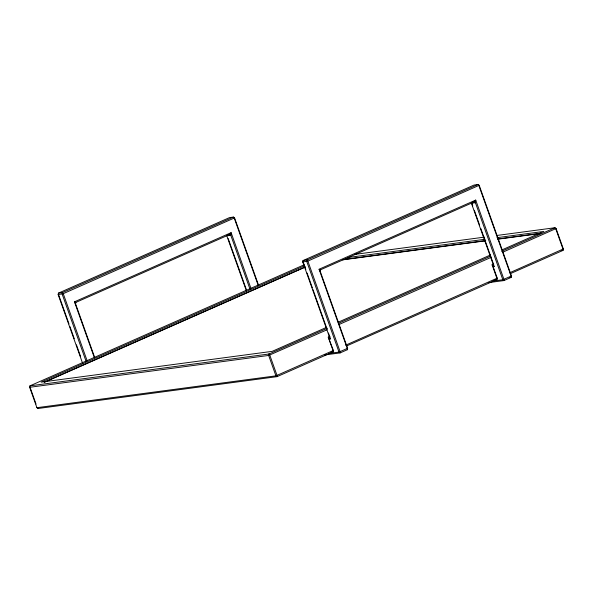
<?xml version="1.0" encoding="UTF-8"?>
<svg xmlns="http://www.w3.org/2000/svg" width="593" height="593" viewBox="0 0 593 593"><rect width="100%" height="100%" fill="white"/><g stroke="black" fill="none" stroke-linecap="round" stroke-linejoin="round"><path stroke-width="0.89" d="M304.113 264.804L29.969 385.843L29.65 387.296L36.914 407.688L38.034 408.503L277.042 376.659L333.096 351.916L333.407 350.463L328.248 337.135L329.923 336.394M258.63 285.418L234.583 217.898L233.464 217.082L229.469 217.616L58.448 293.12L58.136 294.573L82.649 363.42M94.784 357.712L75.593 303.831L75.911 302.378L229.684 234.487L231.114 232.664L250.921 288.287M324.541 354.985L340.13 352.909L347.32 349.737L347.631 348.284L320.198 271.246L320.516 269.793L474.289 201.902L475.719 200.078L503.961 279.385L503.968 280.571L488.373 282.653M329.374 339.137L329.686 336.498L330.175 339.033L329.686 337.684L328.248 337.135L333.088 350.73L333.096 351.916L331.265 352.16M346.534 345.986L496.927 279.577L497.245 278.132L493.206 266.798L493.517 264.167L480.827 228.527M330.175 339.033L302.741 261.987L303.053 260.535L474.074 185.031L478.069 184.497L479.196 185.312L511.47 275.953L511.151 277.398L503.968 280.571L502.842 279.755L475.408 202.717L475.719 200.078L319.078 269.244L347.313 348.551L347.32 349.737M496.356 235.54L554.966 227.734L556.086 228.55L563.35 248.941L563.031 250.394L510.336 273.662M58.455 294.313L58.136 294.573L63.251 293.668L234.583 217.898M29.969 387.029L29.65 387.296L268.659 355.452L327.314 329.678M509.32 277.643L511.151 277.398L511.151 276.212L478.877 185.579L478.069 184.497L307.055 260.008L303.053 260.535L302.741 261.987L307.856 261.083L479.196 185.312M333.407 350.463L275.923 375.843L36.914 407.688M347.631 348.284L339.011 352.094L328.922 353.435M556.086 228.55L502.464 252.351M497.245 278.132L345.682 345.17M511.47 275.953L502.842 279.755L492.753 281.104M563.35 248.941L509.491 272.847M304.305 265.953L41.147 382.137L272.165 351.36L326.32 327.455M44.23 382.211L305.373 266.917M44.631 382.159L304.928 267.235M338.166 322.221L490.478 254.975M502.323 249.742L543.781 231.44L497.03 237.667M327.358 328.226L268.977 354.006L29.969 385.843M338.358 323.37L490.663 256.124M501.663 251.269L554.966 227.734L555.767 228.816L563.031 249.208L563.031 250.394L561.2 250.639M339.159 324.453L491.464 257.206M493.761 264.055L492.079 264.797L496.927 278.391L496.927 279.577L495.096 279.822M228.083 234.702L229.684 234.487L230.803 235.302L249.994 289.184M472.688 202.117L474.289 201.902L475.408 202.717L471.413 203.251L494.006 266.694L493.517 264.167M58.448 293.12L62.443 292.594L233.464 217.082L234.265 218.165L258.111 285.114M354.414 254.449L484.451 237.126M347.602 257.57L485.111 239.253M342.613 259.645L485.771 240.573M497.705 238.986L540.831 233.242M342.813 259.838L485.052 240.891M497.905 239.179L540.112 233.56M320.516 269.793L319.078 269.244L320.198 271.246M75.911 302.378L74.466 301.83L94.272 357.453M37.233 407.421L38.034 408.503M493.206 266.798L492.079 264.797L493.524 265.353L494.006 266.694M75.593 303.831L74.466 301.83L231.114 232.664L230.803 235.302L226.808 235.836L246.532 291.237M471.858 203.325L472.784 205.934M474.333 210.278L479.589 225.051M303.06 261.721L305.847 269.548M307.085 273.025L312.348 287.805M312.963 289.547L326.899 328.678M328.448 333.021L329.374 335.631M228.179 238.534L246.488 289.955M87.089 360.618L63.251 293.668L62.443 292.594L62.132 294.039L86.17 361.56M58.759 295.181L69.003 323.941M69.937 326.558L74.281 338.759M76.453 344.859L80.485 356.185M30.273 387.881L36.017 404.026M268.977 354.006L268.659 355.452L275.923 375.843L277.042 376.659L277.042 375.473L269.778 355.081L268.977 354.006M307.055 260.008L306.737 261.454L339.011 352.094L340.13 352.909L340.13 351.723L307.856 261.083L307.055 260.008"/></g></svg>
